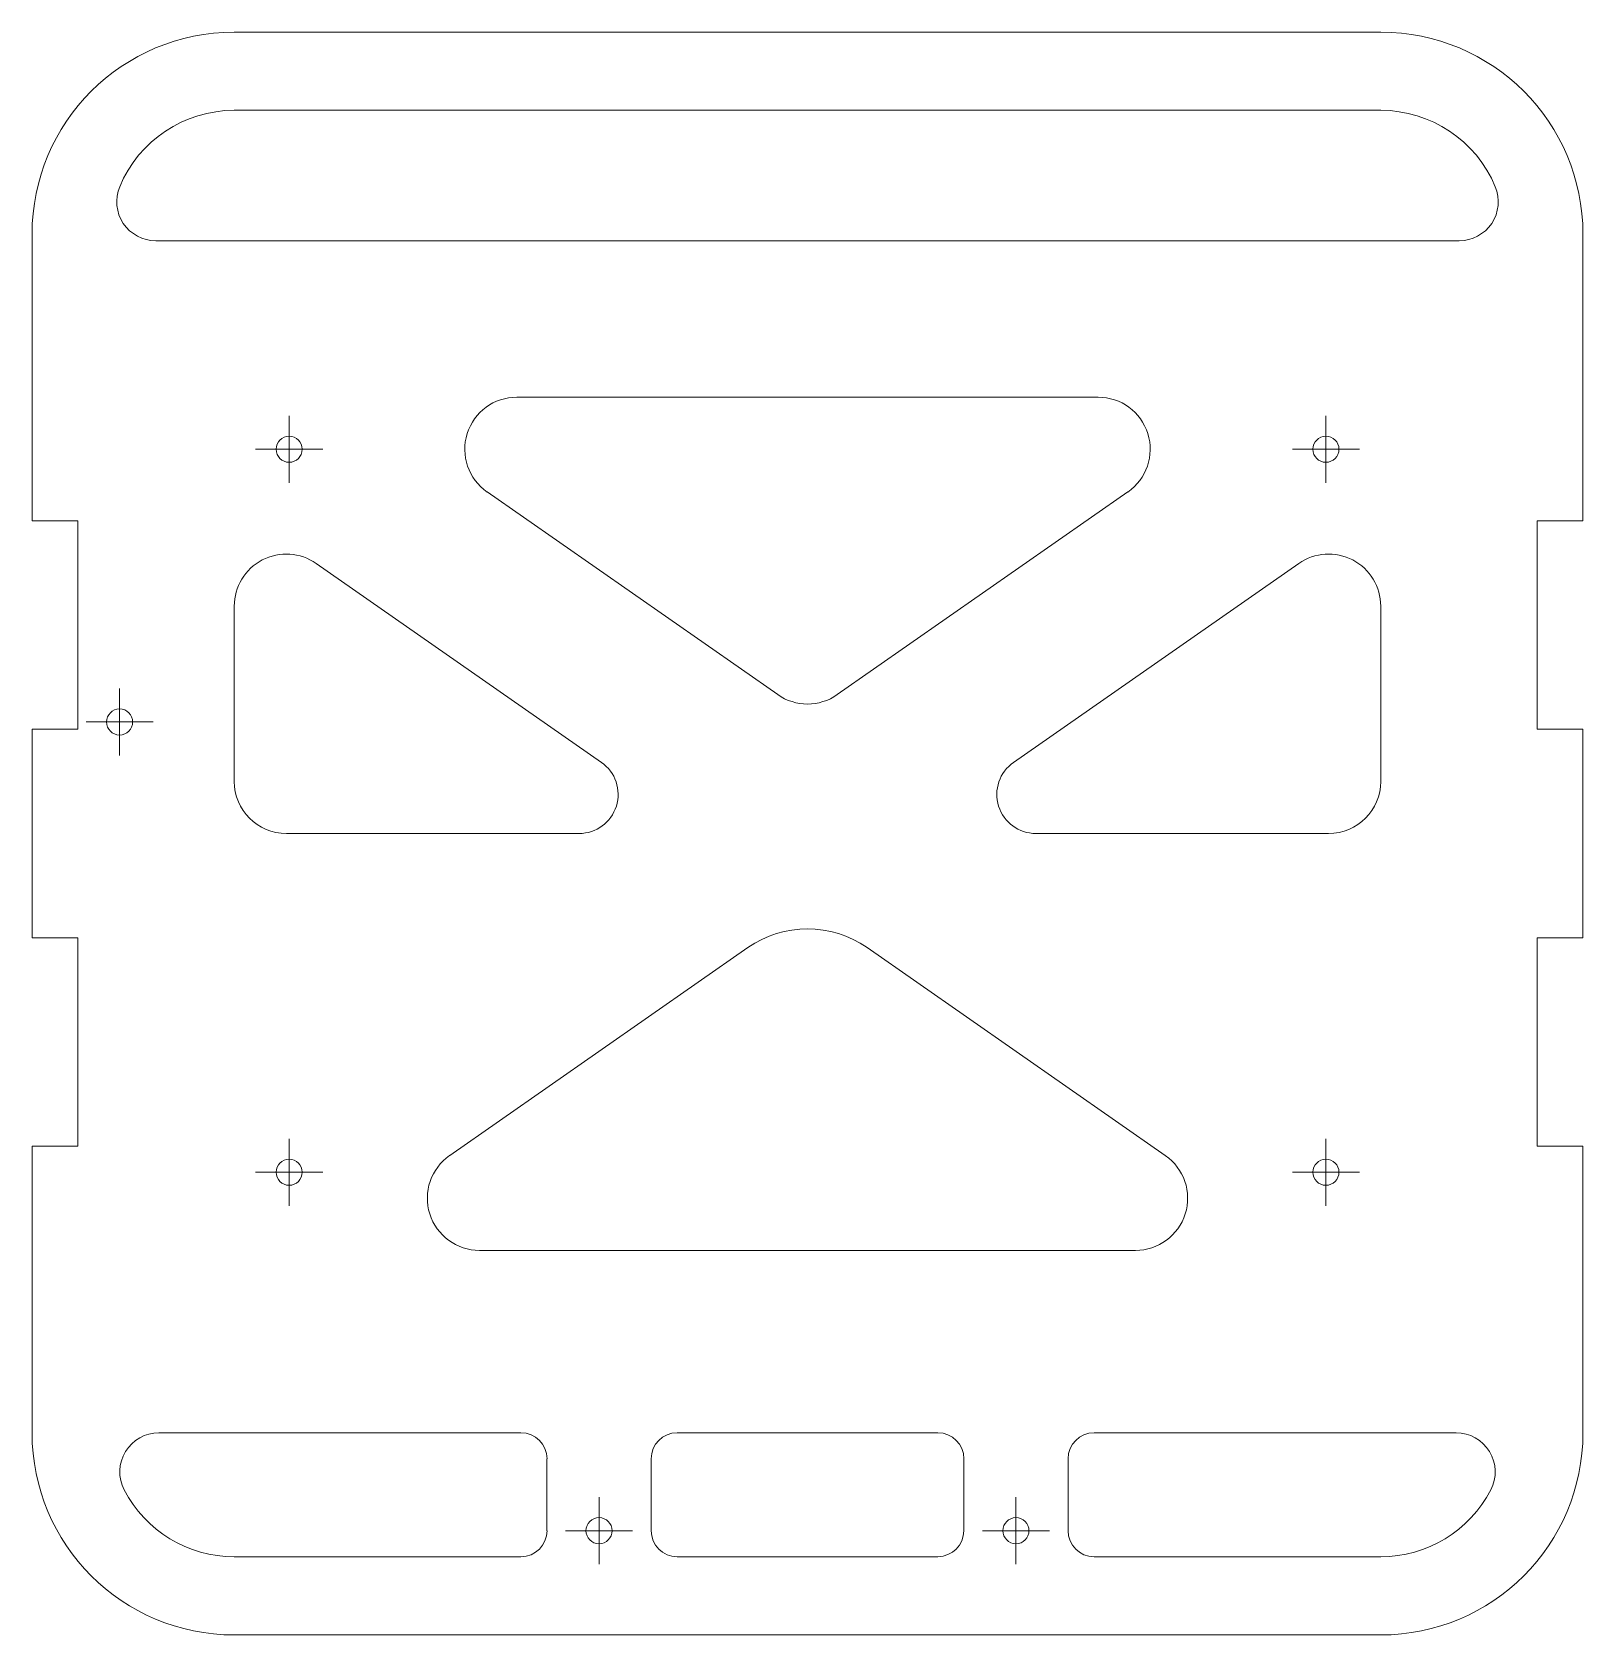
# Model space of a CAD drawing. Header units: millimetres. Extents: x 904 to 1093, y 584 to 779.
import ezdxf

# ---------------------------------------------------------------- set-up
doc = ezdxf.new("R2010")
doc.units = ezdxf.units.MM

# ---------------------------------------------------------------- blocks, each defined once
blk = doc.blocks.new('SW_CENTERMARKSYMBOL_0')
at = {"color": 0, "linetype": 'Continuous', "lineweight": 0}
for p, q in [((0, 2.5), (0, 4.0875)), ((0, 0), (0, 2.5)), ((-2.5, 0), (-4.0875, 0)), ((0, 0), (-2.5, 0)), ((0, 0), (0, -2.5)), ((0, 0), (2.5, 0)), ((2.5, 0), (4.0875, 0)), ((0, -2.5), (0, -4.0875))]:
    blk.add_line(p, q, dxfattribs=at)
blk = doc.blocks.new('SW_CENTERMARKSYMBOL_1')
at = {"color": 0, "linetype": 'Continuous', "lineweight": 0}
for p, q in [((0, 2.5), (0, 4.0875)), ((0, 0), (0, 2.5)), ((-2.5, 0), (-4.0875, 0)), ((0, 0), (-2.5, 0)), ((0, 0), (0, -2.5)), ((0, 0), (2.5, 0)), ((2.5, 0), (4.0875, 0)), ((0, -2.5), (0, -4.0875))]:
    blk.add_line(p, q, dxfattribs=at)
blk = doc.blocks.new('SW_CENTERMARKSYMBOL_2')
at = {"color": 0, "linetype": 'Continuous', "lineweight": 0}
for p, q in [((0, 2.5), (0, 4.0875)), ((0, 0), (0, 2.5)), ((-2.5, 0), (-4.0875, 0)), ((0, 0), (-2.5, 0)), ((0, 0), (0, -2.5)), ((0, 0), (2.5, 0)), ((2.5, 0), (4.0875, 0)), ((0, -2.5), (0, -4.0875))]:
    blk.add_line(p, q, dxfattribs=at)
blk = doc.blocks.new('SW_CENTERMARKSYMBOL_3')
at = {"color": 0, "linetype": 'Continuous', "lineweight": 0}
for p, q in [((0, 2.5), (0, 4.0875)), ((0, 0), (0, 2.5)), ((-2.5, 0), (-4.0875, 0)), ((0, 0), (-2.5, 0)), ((0, 0), (0, -2.5)), ((0, 0), (2.5, 0)), ((2.5, 0), (4.0875, 0)), ((0, -2.5), (0, -4.0875))]:
    blk.add_line(p, q, dxfattribs=at)
blk = doc.blocks.new('SW_CENTERMARKSYMBOL_4')
at = {"color": 0, "linetype": 'Continuous', "lineweight": 0}
for p, q in [((0, 2.5), (0, 4.0875)), ((0, 0), (0, 2.5)), ((-2.5, 0), (-4.0875, 0)), ((0, 0), (-2.5, 0)), ((0, 0), (0, -2.5)), ((0, 0), (2.5, 0)), ((2.5, 0), (4.0875, 0)), ((0, -2.5), (0, -4.0875))]:
    blk.add_line(p, q, dxfattribs=at)
blk = doc.blocks.new('SW_CENTERMARKSYMBOL_5')
at = {"color": 0, "linetype": 'Continuous', "lineweight": 0}
for p, q in [((0, 2.5), (0, 4.0875)), ((0, 0), (0, 2.5)), ((-2.5, 0), (-4.0875, 0)), ((0, 0), (-2.5, 0)), ((0, 0), (0, -2.5)), ((0, 0), (2.5, 0)), ((2.5, 0), (4.0875, 0)), ((0, -2.5), (0, -4.0875))]:
    blk.add_line(p, q, dxfattribs=at)
blk = doc.blocks.new('SW_CENTERMARKSYMBOL_6')
at = {"color": 0, "linetype": 'Continuous', "lineweight": 0}
for p, q in [((0, 2.5), (0, 4.0875)), ((0, 0), (0, 2.5)), ((-2.5, 0), (-4.0875, 0)), ((0, 0), (-2.5, 0)), ((0, 0), (0, -2.5)), ((0, 0), (2.5, 0)), ((2.5, 0), (4.0875, 0)), ((0, -2.5), (0, -4.0875))]:
    blk.add_line(p, q, dxfattribs=at)

msp = doc.modelspace()

# ---------------------------------------------------------------- linework, layer by layer
at = {"color": 1, "linetype": 'Continuous', "lineweight": 15}
for p, q in [((1068.11, 779.28), (928.41, 779.28)), ((1068.11, 769.76), (928.41, 769.76)), ((903.77, 754.64), (903.77, 719.72)), ((1092.75, 719.72), (1092.75, 754.64)), ((918.85, 753.84), (1077.67, 753.84)), ((1033.67, 734.79), (962.85, 734.79)), ((959.22, 723.24), (994.63, 698.54)), ((1001.89, 698.54), (1037.31, 723.24)), ((903.77, 719.72), (909.36, 719.72)), ((909.36, 719.72), (909.36, 694.32)), ((1087.16, 694.32), (1087.16, 719.72)), ((1087.16, 719.72), (1092.75, 719.72)), ((973.16, 690.29), (938.39, 714.53)), ((1058.13, 714.53), (1023.36, 690.29)), ((928.41, 709.32), (928.41, 687.97)), ((1068.11, 687.97), (1068.11, 709.32)), ((909.36, 694.32), (903.77, 694.32)), ((903.77, 694.32), (903.77, 668.92)), ((1092.75, 694.32), (1087.16, 694.32)), ((1092.75, 668.92), (1092.75, 694.32)), ((934.76, 681.62), (970.43, 681.62)), ((1026.09, 681.62), (1061.76, 681.62)), ((903.77, 668.92), (909.36, 668.92)), ((909.36, 668.92), (909.36, 643.52)), ((1087.16, 643.52), (1087.16, 668.92)), ((1087.16, 668.92), (1092.75, 668.92)), ((991, 667.72), (954.66, 642.38)), ((1041.86, 642.38), (1005.53, 667.72)), ((909.36, 643.52), (903.77, 643.52)), ((903.77, 643.52), (903.77, 608.59)), ((1092.75, 643.52), (1087.16, 643.52)), ((1092.75, 608.59), (1092.75, 643.52)), ((958.29, 630.82), (1038.23, 630.82)), ((963.34, 608.59), (919.22, 608.59)), ((1014.14, 608.59), (982.39, 608.59)), ((1077.3, 608.59), (1033.19, 608.59)), ((966.51, 596.66), (966.51, 605.42)), ((979.21, 605.42), (979.21, 596.66)), ((1017.31, 596.66), (1017.31, 605.42)), ((1030.01, 605.42), (1030.01, 596.66)), ((928.41, 593.48), (963.34, 593.48)), ((982.39, 593.48), (1014.14, 593.48)), ((1033.19, 593.48), (1068.11, 593.48)), ((928.41, 583.96), (1068.11, 583.96))]:
    msp.add_line(p, q, dxfattribs=at)
for centre in [(935.1, 728.44), (1061.43, 728.44), (914.44, 695.21), (935.1, 640.34), (1061.43, 640.34), (972.86, 596.66), (1023.66, 596.66)]:
    msp.add_circle(centre, 1.59, dxfattribs=at)
for centre, radius, start, end in [((928.41, 754.64), 24.64, 90, 180), ((1068.11, 754.64), 24.64, 0, 90), ((928.41, 754.64), 15.11, 90, 157.4865), ((1068.11, 754.64), 15.11, 22.5135, 90), ((918.85, 758.61), 4.76, 157.4865, 270), ((1077.67, 758.61), 4.76, 270, 22.5135), ((962.85, 728.44), 6.35, 90, 235.1089), ((1033.67, 728.44), 6.35, 304.8911, 90), ((934.76, 709.32), 6.35, 55.1089, 180), ((1061.76, 709.32), 6.35, 0, 124.8911), ((998.26, 703.75), 6.35, 235.1089, 304.8911), ((970.43, 686.38), 4.76, 270, 55.1089), ((1026.09, 686.38), 4.76, 124.8911, 270), ((934.76, 687.97), 6.35, 180, 270), ((1061.76, 687.97), 6.35, 270, 0), ((998.26, 657.3), 12.7, 55.1089, 124.8911), ((958.29, 637.17), 6.35, 124.8911, 270), ((1038.23, 637.17), 6.35, 270, 55.1089), ((928.41, 608.59), 24.64, 180, 270), ((919.22, 603.83), 4.76, 90, 207.395), ((963.34, 605.42), 3.18, 0, 90), ((982.39, 605.42), 3.18, 90, 180), ((1014.14, 605.42), 3.18, 0, 90), ((1033.19, 605.42), 3.18, 90, 180), ((1068.11, 608.59), 24.64, 270, 0), ((1077.3, 603.83), 4.76, 332.605, 90), ((928.41, 608.59), 15.11, 207.395, 270), ((1068.11, 608.59), 15.11, 270, 332.605), ((963.34, 596.66), 3.18, 270, 0), ((982.39, 596.66), 3.18, 180, 270), ((1014.14, 596.66), 3.17, 270, 0), ((1033.19, 596.66), 3.18, 180, 270)]:
    msp.add_arc(centre, radius, start, end, dxfattribs=at)

# ---------------------------------------------------------------- block references
at = {"color": 7, "linetype": 'Continuous', "lineweight": 0}
for name, p in [('SW_CENTERMARKSYMBOL_2', (935.1, 728.44)), ('SW_CENTERMARKSYMBOL_6', (1061.43, 728.44)), ('SW_CENTERMARKSYMBOL_1', (914.44, 695.21)), ('SW_CENTERMARKSYMBOL_5', (935.1, 640.34)), ('SW_CENTERMARKSYMBOL_0', (1061.43, 640.34)), ('SW_CENTERMARKSYMBOL_4', (972.86, 596.66)), ('SW_CENTERMARKSYMBOL_3', (1023.66, 596.66))]:
    msp.add_blockref(name, p, dxfattribs=at)

doc.saveas('drawing.dxf')
